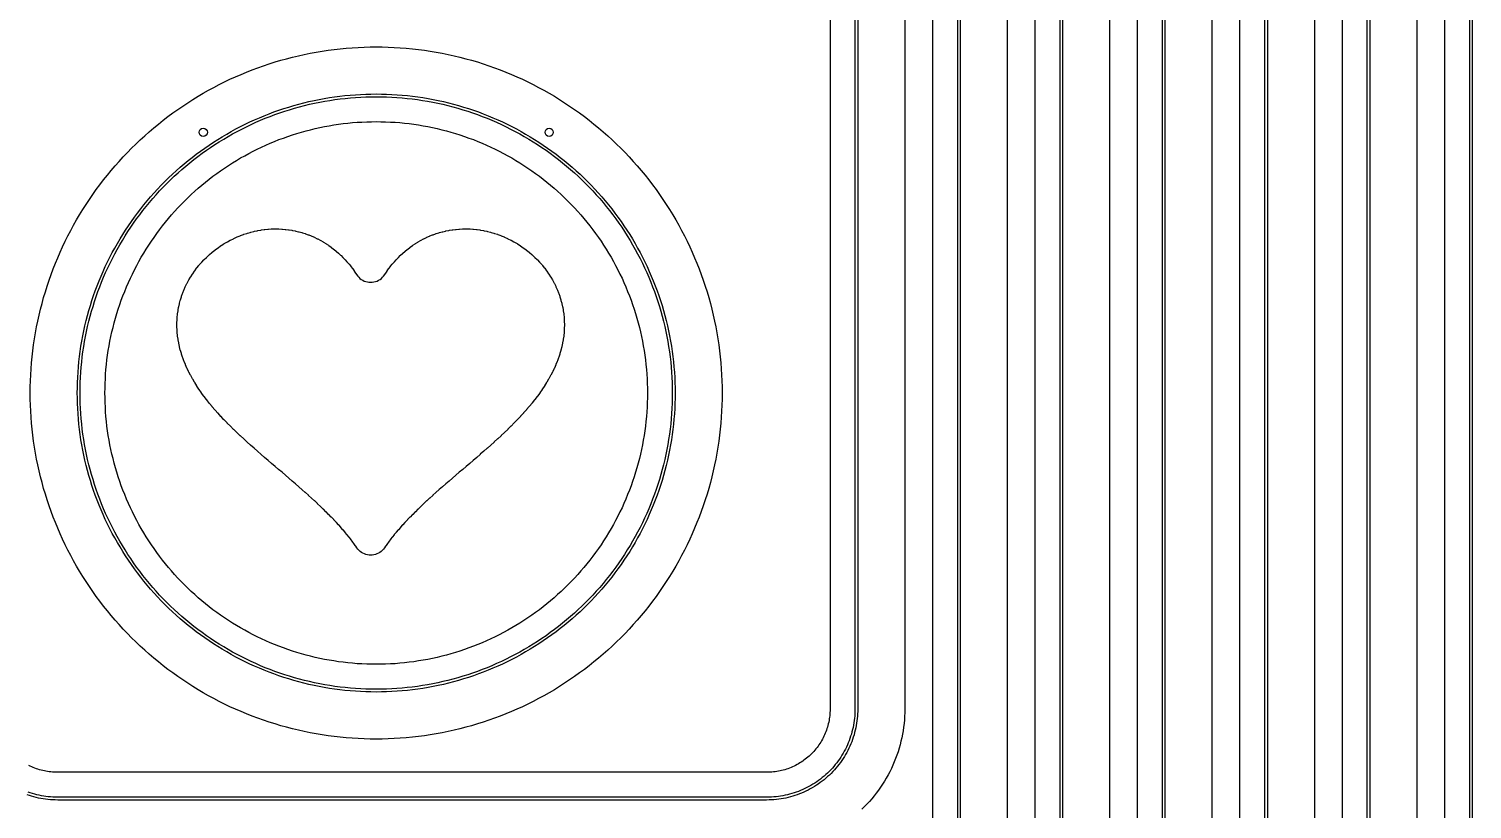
# Model space of a CAD drawing. Header units: metres. Extents: x 10 to 1210, y 10 to 2755.
# Drawn here: x 272 to 793, y 1569 to 1851 of the extents above; entities that cross this region are included whole.
import ezdxf

# ---------------------------------------------------------------- set-up
doc = ezdxf.new("R2010")
doc.units = ezdxf.units.M
for name, color, linetype in [('ACIKLIK', 5, 'Continuous'), ('ASKI_DELIK', 6, 'Continuous'), ('CAM_SABLON', 4, 'Continuous'), ('DIS_KENAR_V91_Z3', 1, 'Continuous'), ('LAMBA_T4_Z4', 3, 'Continuous')]:
    doc.layers.add(name, color=color, linetype=linetype)

msp = doc.modelspace()

# ---------------------------------------------------------------- linework, layer by layer
at = {"layer": 'ACIKLIK'}
for points in [[(783, 2309.82), (783, 1334.18)], [(746, 2264.68), (746, 1379.32)], [(705.31, 2241.18), (705.85, 2239.58), (706.35, 2237.98), (706.81, 2236.36), (707.22, 2234.73), (707.59, 2233.08), (707.92, 2231.43), (708.21, 2229.78), (708.45, 2228.11), (708.65, 2226.44), (708.8, 2224.76), (708.91, 2223.08), (708.98, 2221.4), (709, 2219.54), (709, 1424.46)], [(672, 2174.4), (672, 1469.6)], [(635, 2129.26), (635, 1514.74)], [(598, 2084.12), (598, 1559.88)], [(561, 2038.98), (561, 1605.02), (560.99, 1604.24), (560.97, 1603.65), (560.93, 1603.05), (560.87, 1602.45), (560.8, 1601.86), (560.72, 1601.27), (560.62, 1600.68), (560.5, 1600.09), (560.37, 1599.51), (560.22, 1598.93), (560.06, 1598.35), (559.88, 1597.78), (559.69, 1597.22), (559.48, 1596.66), (559.26, 1596.1), (559.02, 1595.55), (558.77, 1595.01), (558.51, 1594.47), (558.23, 1593.94), (557.94, 1593.42), (557.63, 1592.91), (557.31, 1592.4), (556.98, 1591.9), (556.64, 1591.42), (556.28, 1590.94), (555.91, 1590.47), (555.53, 1590.01), (555.13, 1589.56), (554.73, 1589.12), (554.31, 1588.69), (553.88, 1588.27), (553.44, 1587.87), (552.99, 1587.47), (552.53, 1587.09), (552.06, 1586.72), (551.58, 1586.36), (551.1, 1586.02), (550.6, 1585.69), (550.09, 1585.37), (549.58, 1585.06), (549.06, 1584.77), (548.53, 1584.49), (547.99, 1584.23), (547.45, 1583.98), (546.9, 1583.74), (546.34, 1583.52), (545.78, 1583.31), (545.22, 1583.12), (544.65, 1582.94), (544.07, 1582.78), (543.49, 1582.63), (542.91, 1582.5), (542.32, 1582.39), (541.73, 1582.28), (541.14, 1582.2), (540.55, 1582.13), (539.95, 1582.07), (539.36, 1582.03), (538.76, 1582.01), (537.98, 1582), (537.98, 1582), (282.02, 1582), (281.24, 1582.01), (280.64, 1582.03), (280.05, 1582.07), (279.45, 1582.13), (278.86, 1582.2), (278.27, 1582.28), (277.68, 1582.39), (277.09, 1582.5), (276.51, 1582.63), (275.93, 1582.78), (275.35, 1582.94), (274.78, 1583.12), (274.22, 1583.31), (273.66, 1583.52), (273.1, 1583.74), (272.55, 1583.98), (272.01, 1584.23), (271.47, 1584.49)]]:
    msp.add_lwpolyline(points, dxfattribs=at)
msp.add_lwpolyline([(495, 1719), (494.98, 1717.29), (494.94, 1715.58), (494.86, 1713.87), (494.76, 1712.16), (494.63, 1710.46), (494.46, 1708.76), (494.27, 1707.06), (494.05, 1705.36), (493.79, 1703.67), (493.51, 1701.98), (493.2, 1700.3), (492.86, 1698.62), (492.49, 1696.96), (492.09, 1695.29), (491.66, 1693.64), (491.2, 1691.99), (490.72, 1690.35), (490.2, 1688.72), (489.66, 1687.09), (489.09, 1685.48), (488.49, 1683.88), (487.86, 1682.29), (487.21, 1680.71), (486.53, 1679.14), (485.82, 1677.58), (485.08, 1676.04), (484.32, 1674.51), (483.53, 1672.99), (482.71, 1671.49), (481.87, 1670), (481, 1668.53), (480.11, 1667.07), (479.19, 1665.63), (478.24, 1664.2), (477.28, 1662.79), (476.28, 1661.4), (475.27, 1660.02), (474.22, 1658.67), (473.16, 1657.33), (472.07, 1656.01), (470.96, 1654.71), (469.83, 1653.43), (468.67, 1652.16), (467.49, 1650.92), (466.3, 1649.7), (465.08, 1648.51), (463.84, 1647.33), (462.57, 1646.17), (461.29, 1645.04), (459.99, 1643.93), (458.67, 1642.84), (457.33, 1641.78), (455.98, 1640.73), (454.6, 1639.72), (453.21, 1638.72), (451.8, 1637.76), (450.37, 1636.81), (448.93, 1635.89), (447.47, 1635), (446, 1634.13), (444.51, 1633.29), (443.01, 1632.47), (441.49, 1631.68), (439.96, 1630.92), (438.42, 1630.18), (436.86, 1629.47), (435.29, 1628.79), (433.71, 1628.14), (432.12, 1627.51), (430.52, 1626.91), (428.91, 1626.34), (427.28, 1625.8), (425.65, 1625.28), (424.01, 1624.8), (422.36, 1624.34), (420.71, 1623.91), (419.04, 1623.51), (417.38, 1623.14), (415.7, 1622.8), (414.02, 1622.49), (412.33, 1622.21), (410.64, 1621.95), (408.94, 1621.73), (407.24, 1621.54), (405.54, 1621.37), (403.84, 1621.24), (402.13, 1621.14), (400.42, 1621.06), (398.71, 1621.02), (397, 1621), (395.29, 1621.02), (393.58, 1621.06), (391.87, 1621.14), (390.16, 1621.24), (388.46, 1621.37), (386.76, 1621.54), (385.06, 1621.73), (383.36, 1621.95), (381.67, 1622.21), (379.98, 1622.49), (378.3, 1622.8), (376.62, 1623.14), (374.96, 1623.51), (373.29, 1623.91), (371.64, 1624.34), (369.99, 1624.8), (368.35, 1625.28), (366.72, 1625.8), (365.09, 1626.34), (363.48, 1626.91), (361.88, 1627.51), (360.29, 1628.14), (358.71, 1628.79), (357.14, 1629.47), (355.58, 1630.18), (354.04, 1630.92), (352.51, 1631.68), (350.99, 1632.47), (349.49, 1633.29), (348, 1634.13), (346.53, 1635), (345.07, 1635.89), (343.63, 1636.81), (342.2, 1637.76), (340.79, 1638.72), (339.4, 1639.72), (338.02, 1640.73), (336.67, 1641.78), (335.33, 1642.84), (334.01, 1643.93), (332.71, 1645.04), (331.43, 1646.17), (330.16, 1647.33), (328.92, 1648.51), (327.7, 1649.7), (326.51, 1650.92), (325.33, 1652.16), (324.17, 1653.43), (323.04, 1654.71), (321.93, 1656.01), (320.84, 1657.33), (319.78, 1658.67), (318.73, 1660.02), (317.72, 1661.4), (316.72, 1662.79), (315.76, 1664.2), (314.81, 1665.63), (313.89, 1667.07), (313, 1668.53), (312.13, 1670), (311.29, 1671.49), (310.47, 1672.99), (309.68, 1674.51), (308.92, 1676.04), (308.18, 1677.58), (307.47, 1679.14), (306.79, 1680.71), (306.14, 1682.29), (305.51, 1683.88), (304.91, 1685.48), (304.34, 1687.09), (303.8, 1688.72), (303.28, 1690.35), (302.8, 1691.99), (302.34, 1693.64), (301.91, 1695.29), (301.51, 1696.96), (301.14, 1698.62), (300.8, 1700.3), (300.49, 1701.98), (300.21, 1703.67), (299.95, 1705.36), (299.73, 1707.06), (299.54, 1708.76), (299.37, 1710.46), (299.24, 1712.16), (299.14, 1713.87), (299.06, 1715.58), (299.02, 1717.29), (299, 1719), (299.02, 1720.71), (299.06, 1722.42), (299.14, 1724.13), (299.24, 1725.84), (299.37, 1727.54), (299.54, 1729.24), (299.73, 1730.94), (299.95, 1732.64), (300.21, 1734.33), (300.49, 1736.02), (300.8, 1737.7), (301.14, 1739.38), (301.51, 1741.04), (301.91, 1742.71), (302.34, 1744.36), (302.8, 1746.01), (303.28, 1747.65), (303.8, 1749.28), (304.34, 1750.91), (304.91, 1752.52), (305.51, 1754.12), (306.14, 1755.71), (306.79, 1757.29), (307.47, 1758.86), (308.18, 1760.42), (308.92, 1761.96), (309.68, 1763.49), (310.47, 1765.01), (311.29, 1766.51), (312.13, 1768), (313, 1769.47), (313.89, 1770.93), (314.81, 1772.37), (315.76, 1773.8), (316.72, 1775.21), (317.72, 1776.6), (318.73, 1777.98), (319.78, 1779.33), (320.84, 1780.67), (321.93, 1781.99), (323.04, 1783.29), (324.17, 1784.57), (325.33, 1785.84), (326.51, 1787.08), (327.7, 1788.3), (328.92, 1789.49), (330.16, 1790.67), (331.43, 1791.83), (332.71, 1792.96), (334.01, 1794.07), (335.33, 1795.16), (336.67, 1796.22), (338.02, 1797.27), (339.4, 1798.28), (340.79, 1799.28), (342.2, 1800.24), (343.63, 1801.19), (345.07, 1802.11), (346.53, 1803), (348, 1803.87), (349.49, 1804.71), (350.99, 1805.53), (352.51, 1806.32), (354.04, 1807.08), (355.58, 1807.82), (357.14, 1808.53), (358.71, 1809.21), (360.29, 1809.86), (361.88, 1810.49), (363.48, 1811.09), (365.09, 1811.66), (366.72, 1812.2), (368.35, 1812.72), (369.99, 1813.2), (371.64, 1813.66), (373.29, 1814.09), (374.96, 1814.49), (376.62, 1814.86), (378.3, 1815.2), (379.98, 1815.51), (381.67, 1815.79), (383.36, 1816.05), (385.06, 1816.27), (386.76, 1816.46), (388.46, 1816.63), (390.16, 1816.76), (391.87, 1816.86), (393.58, 1816.94), (395.29, 1816.98), (397, 1817), (398.71, 1816.98), (400.42, 1816.94), (402.13, 1816.86), (403.84, 1816.76), (405.54, 1816.63), (407.24, 1816.46), (408.94, 1816.27), (410.64, 1816.05), (412.33, 1815.79), (414.02, 1815.51), (415.7, 1815.2), (417.38, 1814.86), (419.04, 1814.49), (420.71, 1814.09), (422.36, 1813.66), (424.01, 1813.2), (425.65, 1812.72), (427.28, 1812.2), (428.91, 1811.66), (430.52, 1811.09), (432.12, 1810.49), (433.71, 1809.86), (435.29, 1809.21), (436.86, 1808.53), (438.42, 1807.82), (439.96, 1807.08), (441.49, 1806.32), (443.01, 1805.53), (444.51, 1804.71), (446, 1803.87), (447.47, 1803), (448.93, 1802.11), (450.37, 1801.19), (451.8, 1800.24), (453.21, 1799.28), (454.6, 1798.28), (455.98, 1797.27), (457.33, 1796.22), (458.67, 1795.16), (459.99, 1794.07), (461.29, 1792.96), (462.57, 1791.83), (463.84, 1790.67), (465.08, 1789.49), (466.3, 1788.3), (467.49, 1787.08), (468.67, 1785.84), (469.83, 1784.57), (470.96, 1783.29), (472.07, 1781.99), (473.16, 1780.67), (474.22, 1779.33), (475.27, 1777.98), (476.28, 1776.6), (477.28, 1775.21), (478.24, 1773.8), (479.19, 1772.37), (480.11, 1770.93), (481, 1769.47), (481.87, 1768), (482.71, 1766.51), (483.53, 1765.01), (484.32, 1763.49), (485.08, 1761.96), (485.82, 1760.42), (486.53, 1758.86), (487.21, 1757.29), (487.86, 1755.71), (488.49, 1754.12), (489.09, 1752.52), (489.66, 1750.91), (490.2, 1749.28), (490.72, 1747.65), (491.2, 1746.01), (491.66, 1744.36), (492.09, 1742.71), (492.49, 1741.04), (492.86, 1739.38), (493.2, 1737.7), (493.51, 1736.02), (493.79, 1734.33), (494.05, 1732.64), (494.27, 1730.94), (494.46, 1729.24), (494.63, 1727.54), (494.76, 1725.84), (494.86, 1724.13), (494.94, 1722.42), (494.98, 1720.71), (495, 1719)], close=True, dxfattribs=at)
at = {"layer": 'ASKI_DELIK'}
for centre in [(334.5, 1813.14), (459.5, 1813.14)]:
    msp.add_circle(centre, 1.5, dxfattribs=at)
at = {"layer": 'CAM_SABLON'}
for points in [[(792, 2309.88), (792, 1334.12)], [(755, 2264.74), (755, 1379.26)], [(714.98, 2240.53), (715.5, 2238.69), (715.97, 2236.83), (716.4, 2234.96), (716.77, 2233.07), (717.1, 2231.18), (717.37, 2229.28), (717.6, 2227.38), (717.77, 2225.47), (717.9, 2223.56), (717.97, 2221.64), (718, 2219.6), (718, 1424.4)], [(681, 2174.46), (681, 1469.54)], [(644, 2129.32), (644, 1514.68)], [(607, 2084.18), (607, 1559.82)], [(570, 2039.04), (570, 1604.96), (569.99, 1604.01), (569.95, 1603.17), (569.9, 1602.34), (569.82, 1601.51), (569.73, 1600.68), (569.61, 1599.86), (569.47, 1599.04), (569.3, 1598.22), (569.12, 1597.41), (568.91, 1596.6), (568.69, 1595.8), (568.44, 1595), (568.17, 1594.21), (567.88, 1593.43), (567.57, 1592.66), (567.25, 1591.89), (566.9, 1591.13), (566.53, 1590.39), (566.14, 1589.65), (565.73, 1588.92), (565.31, 1588.2), (564.86, 1587.5), (564.4, 1586.81), (563.92, 1586.13), (563.42, 1585.46), (562.9, 1584.8), (562.37, 1584.16), (561.82, 1583.54), (561.25, 1582.92), (560.67, 1582.33), (560.08, 1581.75), (559.46, 1581.18), (558.84, 1580.63), (558.2, 1580.1), (557.54, 1579.58), (556.87, 1579.08), (556.19, 1578.6), (555.5, 1578.14), (554.8, 1577.69), (554.08, 1577.27), (553.35, 1576.86), (552.61, 1576.47), (551.87, 1576.1), (551.11, 1575.75), (550.34, 1575.43), (549.57, 1575.12), (548.79, 1574.83), (548, 1574.56), (547.2, 1574.31), (546.4, 1574.09), (545.59, 1573.88), (544.78, 1573.7), (543.96, 1573.53), (543.14, 1573.39), (542.32, 1573.27), (541.49, 1573.18), (540.66, 1573.1), (539.83, 1573.05), (538.99, 1573.01), (538.04, 1573), (538.04, 1573), (281.96, 1573), (281.01, 1573.01), (280.17, 1573.05), (279.34, 1573.1), (278.51, 1573.18), (277.68, 1573.27), (276.86, 1573.39), (276.04, 1573.53), (275.22, 1573.7), (274.41, 1573.88), (273.6, 1574.09), (272.8, 1574.31), (272, 1574.56), (271.21, 1574.83)]]:
    msp.add_lwpolyline(points, dxfattribs=at)
msp.add_lwpolyline([(504, 1719), (503.98, 1717.13), (503.93, 1715.27), (503.85, 1713.4), (503.74, 1711.54), (503.59, 1709.67), (503.41, 1707.82), (503.2, 1705.96), (502.96, 1704.11), (502.68, 1702.26), (502.37, 1700.42), (502.03, 1698.58), (501.66, 1696.75), (501.26, 1694.93), (500.82, 1693.11), (500.35, 1691.31), (499.85, 1689.51), (499.32, 1687.72), (498.76, 1685.94), (498.17, 1684.16), (497.55, 1682.4), (496.89, 1680.65), (496.21, 1678.92), (495.49, 1677.19), (494.75, 1675.48), (493.97, 1673.78), (493.17, 1672.09), (492.34, 1670.42), (491.47, 1668.77), (490.58, 1667.13), (489.66, 1665.5), (488.72, 1663.89), (487.74, 1662.3), (486.74, 1660.72), (485.71, 1659.17), (484.65, 1657.63), (483.56, 1656.11), (482.45, 1654.61), (481.32, 1653.12), (480.15, 1651.66), (478.97, 1650.22), (477.75, 1648.8), (476.52, 1647.4), (475.25, 1646.03), (473.97, 1644.67), (472.66, 1643.34), (471.33, 1642.03), (469.97, 1640.75), (468.6, 1639.48), (467.2, 1638.25), (465.78, 1637.03), (464.34, 1635.85), (462.88, 1634.68), (461.39, 1633.55), (459.89, 1632.44), (458.37, 1631.35), (456.83, 1630.29), (455.28, 1629.26), (453.7, 1628.26), (452.11, 1627.28), (450.5, 1626.34), (448.87, 1625.42), (447.23, 1624.53), (445.58, 1623.66), (443.91, 1622.83), (442.22, 1622.03), (440.52, 1621.25), (438.81, 1620.51), (437.08, 1619.79), (435.35, 1619.11), (433.6, 1618.45), (431.84, 1617.83), (430.06, 1617.24), (428.28, 1616.68), (426.49, 1616.15), (424.69, 1615.65), (422.89, 1615.18), (421.07, 1614.74), (419.25, 1614.34), (417.42, 1613.97), (415.58, 1613.63), (413.74, 1613.32), (411.89, 1613.04), (410.04, 1612.8), (408.18, 1612.59), (406.33, 1612.41), (404.46, 1612.26), (402.6, 1612.15), (400.73, 1612.07), (398.87, 1612.02), (397, 1612), (395.13, 1612.02), (393.27, 1612.07), (391.4, 1612.15), (389.54, 1612.26), (387.67, 1612.41), (385.82, 1612.59), (383.96, 1612.8), (382.11, 1613.04), (380.26, 1613.32), (378.42, 1613.63), (376.58, 1613.97), (374.75, 1614.34), (372.93, 1614.74), (371.11, 1615.18), (369.31, 1615.65), (367.51, 1616.15), (365.72, 1616.68), (363.94, 1617.24), (362.16, 1617.83), (360.4, 1618.45), (358.65, 1619.11), (356.92, 1619.79), (355.19, 1620.51), (353.48, 1621.25), (351.78, 1622.03), (350.09, 1622.83), (348.42, 1623.66), (346.77, 1624.53), (345.13, 1625.42), (343.5, 1626.34), (341.89, 1627.28), (340.3, 1628.26), (338.72, 1629.26), (337.17, 1630.29), (335.63, 1631.35), (334.11, 1632.44), (332.61, 1633.55), (331.12, 1634.68), (329.66, 1635.85), (328.22, 1637.03), (326.8, 1638.25), (325.4, 1639.48), (324.03, 1640.75), (322.67, 1642.03), (321.34, 1643.34), (320.03, 1644.67), (318.75, 1646.03), (317.48, 1647.4), (316.25, 1648.8), (315.03, 1650.22), (313.85, 1651.66), (312.68, 1653.12), (311.55, 1654.61), (310.44, 1656.11), (309.35, 1657.63), (308.29, 1659.17), (307.26, 1660.72), (306.26, 1662.3), (305.28, 1663.89), (304.34, 1665.5), (303.42, 1667.13), (302.53, 1668.77), (301.66, 1670.42), (300.83, 1672.09), (300.03, 1673.78), (299.25, 1675.48), (298.51, 1677.19), (297.79, 1678.92), (297.11, 1680.65), (296.45, 1682.4), (295.83, 1684.16), (295.24, 1685.94), (294.68, 1687.72), (294.15, 1689.51), (293.65, 1691.31), (293.18, 1693.11), (292.74, 1694.93), (292.34, 1696.75), (291.97, 1698.58), (291.63, 1700.42), (291.32, 1702.26), (291.04, 1704.11), (290.8, 1705.96), (290.59, 1707.82), (290.41, 1709.67), (290.26, 1711.54), (290.15, 1713.4), (290.07, 1715.27), (290.02, 1717.13), (290, 1719), (290.02, 1720.87), (290.07, 1722.73), (290.15, 1724.6), (290.26, 1726.46), (290.41, 1728.33), (290.59, 1730.18), (290.8, 1732.04), (291.04, 1733.89), (291.32, 1735.74), (291.63, 1737.58), (291.97, 1739.42), (292.34, 1741.25), (292.74, 1743.07), (293.18, 1744.89), (293.65, 1746.69), (294.15, 1748.49), (294.68, 1750.28), (295.24, 1752.06), (295.83, 1753.84), (296.45, 1755.6), (297.11, 1757.35), (297.79, 1759.08), (298.51, 1760.81), (299.25, 1762.52), (300.03, 1764.22), (300.83, 1765.91), (301.66, 1767.58), (302.53, 1769.23), (303.42, 1770.87), (304.34, 1772.5), (305.28, 1774.11), (306.26, 1775.7), (307.26, 1777.28), (308.29, 1778.83), (309.35, 1780.37), (310.44, 1781.89), (311.55, 1783.39), (312.68, 1784.88), (313.85, 1786.34), (315.03, 1787.78), (316.25, 1789.2), (317.48, 1790.6), (318.75, 1791.97), (320.03, 1793.33), (321.34, 1794.66), (322.67, 1795.97), (324.03, 1797.25), (325.4, 1798.52), (326.8, 1799.75), (328.22, 1800.97), (329.66, 1802.15), (331.12, 1803.32), (332.61, 1804.45), (334.11, 1805.56), (335.63, 1806.65), (337.17, 1807.71), (338.72, 1808.74), (340.3, 1809.74), (341.89, 1810.72), (343.5, 1811.66), (345.13, 1812.58), (346.77, 1813.47), (348.42, 1814.34), (350.09, 1815.17), (351.78, 1815.97), (353.48, 1816.75), (355.19, 1817.49), (356.92, 1818.21), (358.65, 1818.89), (360.4, 1819.55), (362.16, 1820.17), (363.94, 1820.76), (365.72, 1821.32), (367.51, 1821.85), (369.31, 1822.35), (371.11, 1822.82), (372.93, 1823.26), (374.75, 1823.66), (376.58, 1824.03), (378.42, 1824.37), (380.26, 1824.68), (382.11, 1824.96), (383.96, 1825.2), (385.82, 1825.41), (387.67, 1825.59), (389.54, 1825.74), (391.4, 1825.85), (393.27, 1825.93), (395.13, 1825.98), (397, 1826), (398.87, 1825.98), (400.73, 1825.93), (402.6, 1825.85), (404.46, 1825.74), (406.33, 1825.59), (408.18, 1825.41), (410.04, 1825.2), (411.89, 1824.96), (413.74, 1824.68), (415.58, 1824.37), (417.42, 1824.03), (419.25, 1823.66), (421.07, 1823.26), (422.89, 1822.82), (424.69, 1822.35), (426.49, 1821.85), (428.28, 1821.32), (430.06, 1820.76), (431.84, 1820.17), (433.6, 1819.55), (435.35, 1818.89), (437.08, 1818.21), (438.81, 1817.49), (440.52, 1816.75), (442.22, 1815.97), (443.91, 1815.17), (445.58, 1814.34), (447.23, 1813.47), (448.87, 1812.58), (450.5, 1811.66), (452.11, 1810.72), (453.7, 1809.74), (455.28, 1808.74), (456.83, 1807.71), (458.37, 1806.65), (459.89, 1805.56), (461.39, 1804.45), (462.88, 1803.32), (464.34, 1802.15), (465.78, 1800.97), (467.2, 1799.75), (468.6, 1798.52), (469.97, 1797.25), (471.33, 1795.97), (472.66, 1794.66), (473.97, 1793.33), (475.25, 1791.97), (476.52, 1790.6), (477.75, 1789.2), (478.97, 1787.78), (480.15, 1786.34), (481.32, 1784.88), (482.45, 1783.39), (483.56, 1781.89), (484.65, 1780.37), (485.71, 1778.83), (486.74, 1777.28), (487.74, 1775.7), (488.72, 1774.11), (489.66, 1772.5), (490.58, 1770.87), (491.47, 1769.23), (492.34, 1767.58), (493.17, 1765.91), (493.97, 1764.22), (494.75, 1762.52), (495.49, 1760.81), (496.21, 1759.08), (496.89, 1757.35), (497.55, 1755.6), (498.17, 1753.84), (498.76, 1752.06), (499.32, 1750.28), (499.85, 1748.49), (500.35, 1746.69), (500.82, 1744.89), (501.26, 1743.07), (501.66, 1741.25), (502.03, 1739.42), (502.37, 1737.58), (502.68, 1735.74), (502.96, 1733.89), (503.2, 1732.04), (503.41, 1730.18), (503.59, 1728.33), (503.74, 1726.46), (503.85, 1724.6), (503.93, 1722.73), (503.98, 1720.87), (504, 1719)], close=True, dxfattribs=at)
at = {"layer": 'DIS_KENAR_V91_Z3'}
for points in [[(773, 2264.86), (773, 1379.14)], [(733.48, 2241.03), (734.01, 2238.7), (734.47, 2236.35), (734.88, 2234), (735.22, 2231.63), (735.5, 2229.26), (735.72, 2226.88), (735.87, 2224.5), (735.97, 2222.11), (736, 2219.72), (736, 1424.28)], [(699, 2174.58), (699, 1469.42)], [(662, 2129.44), (662, 1514.56)], [(625, 2084.3), (625, 1559.7)], [(588, 2039.16), (588, 1604.84), (587.98, 1603.54), (587.93, 1602.23), (587.85, 1600.93), (587.73, 1599.63), (587.57, 1598.33), (587.39, 1597.04), (587.17, 1595.76), (586.91, 1594.48), (586.62, 1593.21), (586.3, 1591.94), (585.95, 1590.68), (585.56, 1589.44), (585.14, 1588.2), (584.69, 1586.98), (584.21, 1585.77), (583.69, 1584.57), (583.14, 1583.38), (582.57, 1582.21), (581.96, 1581.06), (581.32, 1579.92), (580.66, 1578.8), (579.96, 1577.7), (579.23, 1576.61), (578.48, 1575.55), (577.7, 1574.5), (576.89, 1573.47), (576.06, 1572.47), (575.2, 1571.49), (574.31, 1570.53), (573.4, 1569.6), (572.47, 1568.69)]]:
    msp.add_lwpolyline(points, dxfattribs=at)
for points in [[(522, 1719), (521.98, 1716.82), (521.92, 1714.64), (521.83, 1712.46), (521.7, 1710.28), (521.52, 1708.11), (521.32, 1705.93), (521.07, 1703.77), (520.78, 1701.6), (520.46, 1699.45), (520.1, 1697.29), (519.7, 1695.15), (519.27, 1693.01), (518.8, 1690.88), (518.29, 1688.76), (517.74, 1686.65), (517.16, 1684.55), (516.54, 1682.45), (515.88, 1680.37), (515.19, 1678.3), (514.46, 1676.25), (513.7, 1674.2), (512.9, 1672.17), (512.06, 1670.16), (511.19, 1668.16), (510.29, 1666.17), (509.35, 1664.2), (508.38, 1662.25), (507.37, 1660.32), (506.33, 1658.4), (505.25, 1656.5), (504.15, 1654.62), (503.01, 1652.76), (501.83, 1650.92), (500.63, 1649.1), (499.39, 1647.3), (498.13, 1645.53), (496.83, 1643.77), (495.5, 1642.04), (494.14, 1640.33), (492.76, 1638.65), (491.34, 1636.99), (489.89, 1635.36), (488.42, 1633.75), (486.92, 1632.17), (485.39, 1630.61), (483.83, 1629.08), (482.25, 1627.58), (480.64, 1626.11), (479.01, 1624.66), (477.35, 1623.24), (475.67, 1621.86), (473.96, 1620.5), (472.23, 1619.17), (470.47, 1617.87), (468.7, 1616.61), (466.9, 1615.37), (465.08, 1614.17), (463.24, 1612.99), (461.38, 1611.85), (459.5, 1610.75), (457.6, 1609.67), (455.68, 1608.63), (453.75, 1607.62), (451.8, 1606.65), (449.83, 1605.71), (447.84, 1604.81), (445.84, 1603.94), (443.83, 1603.1), (441.8, 1602.3), (439.75, 1601.54), (437.7, 1600.81), (435.63, 1600.12), (433.55, 1599.46), (431.45, 1598.84), (429.35, 1598.26), (427.24, 1597.71), (425.12, 1597.2), (422.99, 1596.73), (420.85, 1596.3), (418.71, 1595.9), (416.55, 1595.54), (414.4, 1595.22), (412.23, 1594.93), (410.07, 1594.68), (407.89, 1594.48), (405.72, 1594.3), (403.54, 1594.17), (401.36, 1594.08), (399.18, 1594.02), (397, 1594), (394.82, 1594.02), (392.64, 1594.08), (390.46, 1594.17), (388.28, 1594.3), (386.11, 1594.48), (383.93, 1594.68), (381.77, 1594.93), (379.6, 1595.22), (377.45, 1595.54), (375.29, 1595.9), (373.15, 1596.3), (371.01, 1596.73), (368.88, 1597.2), (366.76, 1597.71), (364.65, 1598.26), (362.55, 1598.84), (360.45, 1599.46), (358.37, 1600.12), (356.3, 1600.81), (354.25, 1601.54), (352.2, 1602.3), (350.17, 1603.1), (348.16, 1603.94), (346.16, 1604.81), (344.17, 1605.71), (342.2, 1606.65), (340.25, 1607.62), (338.32, 1608.63), (336.4, 1609.67), (334.5, 1610.75), (332.62, 1611.85), (330.76, 1612.99), (328.92, 1614.17), (327.1, 1615.37), (325.3, 1616.61), (323.53, 1617.87), (321.77, 1619.17), (320.04, 1620.5), (318.33, 1621.86), (316.65, 1623.24), (314.99, 1624.66), (313.36, 1626.11), (311.75, 1627.58), (310.17, 1629.08), (308.61, 1630.61), (307.08, 1632.17), (305.58, 1633.75), (304.11, 1635.36), (302.66, 1636.99), (301.24, 1638.65), (299.86, 1640.33), (298.5, 1642.04), (297.17, 1643.77), (295.87, 1645.53), (294.61, 1647.3), (293.37, 1649.1), (292.17, 1650.92), (290.99, 1652.76), (289.85, 1654.62), (288.75, 1656.5), (287.67, 1658.4), (286.63, 1660.32), (285.62, 1662.25), (284.65, 1664.2), (283.71, 1666.17), (282.81, 1668.16), (281.94, 1670.16), (281.1, 1672.17), (280.3, 1674.2), (279.54, 1676.25), (278.81, 1678.3), (278.12, 1680.37), (277.46, 1682.45), (276.84, 1684.55), (276.26, 1686.65), (275.71, 1688.76), (275.2, 1690.88), (274.73, 1693.01), (274.3, 1695.15), (273.9, 1697.29), (273.54, 1699.45), (273.22, 1701.6), (272.93, 1703.77), (272.68, 1705.93), (272.48, 1708.11), (272.3, 1710.28), (272.17, 1712.46), (272.08, 1714.64), (272.02, 1716.82), (272, 1719), (272.02, 1721.18), (272.08, 1723.36), (272.17, 1725.54), (272.3, 1727.72), (272.48, 1729.89), (272.68, 1732.07), (272.93, 1734.23), (273.22, 1736.4), (273.54, 1738.55), (273.9, 1740.71), (274.3, 1742.85), (274.73, 1744.99), (275.2, 1747.12), (275.71, 1749.24), (276.26, 1751.35), (276.84, 1753.45), (277.46, 1755.55), (278.12, 1757.63), (278.81, 1759.7), (279.54, 1761.75), (280.3, 1763.8), (281.1, 1765.83), (281.94, 1767.84), (282.81, 1769.84), (283.71, 1771.83), (284.65, 1773.8), (285.62, 1775.75), (286.63, 1777.68), (287.67, 1779.6), (288.75, 1781.5), (289.85, 1783.38), (290.99, 1785.24), (292.17, 1787.08), (293.37, 1788.9), (294.61, 1790.7), (295.87, 1792.47), (297.17, 1794.23), (298.5, 1795.96), (299.86, 1797.67), (301.24, 1799.35), (302.66, 1801.01), (304.11, 1802.64), (305.58, 1804.25), (307.08, 1805.83), (308.61, 1807.39), (310.17, 1808.92), (311.75, 1810.42), (313.36, 1811.89), (314.99, 1813.34), (316.65, 1814.76), (318.33, 1816.14), (320.04, 1817.5), (321.77, 1818.83), (323.53, 1820.13), (325.3, 1821.39), (327.1, 1822.63), (328.92, 1823.83), (330.76, 1825.01), (332.62, 1826.15), (334.5, 1827.25), (336.4, 1828.33), (338.32, 1829.37), (340.25, 1830.38), (342.2, 1831.35), (344.17, 1832.29), (346.16, 1833.19), (348.16, 1834.06), (350.17, 1834.9), (352.2, 1835.7), (354.25, 1836.46), (356.3, 1837.19), (358.37, 1837.88), (360.45, 1838.54), (362.55, 1839.16), (364.65, 1839.74), (366.76, 1840.29), (368.88, 1840.8), (371.01, 1841.27), (373.15, 1841.7), (375.29, 1842.1), (377.45, 1842.46), (379.6, 1842.78), (381.77, 1843.07), (383.93, 1843.32), (386.11, 1843.52), (388.28, 1843.7), (390.46, 1843.83), (392.64, 1843.92), (394.82, 1843.98), (397, 1844), (399.18, 1843.98), (401.36, 1843.92), (403.54, 1843.83), (405.72, 1843.7), (407.89, 1843.52), (410.07, 1843.32), (412.23, 1843.07), (414.4, 1842.78), (416.55, 1842.46), (418.71, 1842.1), (420.85, 1841.7), (422.99, 1841.27), (425.12, 1840.8), (427.24, 1840.29), (429.35, 1839.74), (431.45, 1839.16), (433.55, 1838.54), (435.63, 1837.88), (437.7, 1837.19), (439.75, 1836.46), (441.8, 1835.7), (443.83, 1834.9), (445.84, 1834.06), (447.84, 1833.19), (449.83, 1832.29), (451.8, 1831.35), (453.75, 1830.38), (455.68, 1829.37), (457.6, 1828.33), (459.5, 1827.25), (461.38, 1826.15), (463.24, 1825.01), (465.08, 1823.83), (466.9, 1822.63), (468.7, 1821.39), (470.47, 1820.13), (472.23, 1818.83), (473.96, 1817.5), (475.67, 1816.14), (477.35, 1814.76), (479.01, 1813.34), (480.64, 1811.89), (482.25, 1810.42), (483.83, 1808.92), (485.39, 1807.39), (486.92, 1805.83), (488.42, 1804.25), (489.89, 1802.64), (491.34, 1801.01), (492.76, 1799.35), (494.14, 1797.67), (495.5, 1795.96), (496.83, 1794.23), (498.13, 1792.47), (499.39, 1790.7), (500.63, 1788.9), (501.83, 1787.08), (503.01, 1785.24), (504.15, 1783.38), (505.25, 1781.5), (506.33, 1779.6), (507.37, 1777.68), (508.38, 1775.75), (509.35, 1773.8), (510.29, 1771.83), (511.19, 1769.84), (512.06, 1767.84), (512.9, 1765.83), (513.7, 1763.8), (514.46, 1761.75), (515.19, 1759.7), (515.88, 1757.63), (516.54, 1755.55), (517.16, 1753.45), (517.74, 1751.35), (518.29, 1749.24), (518.8, 1747.12), (519.27, 1744.99), (519.7, 1742.85), (520.1, 1740.71), (520.46, 1738.55), (520.78, 1736.4), (521.07, 1734.23), (521.32, 1732.07), (521.52, 1729.89), (521.7, 1727.72), (521.83, 1725.54), (521.92, 1723.36), (521.98, 1721.18), (522, 1719)], [(335.76, 1716.52), (335.68, 1716.62), (334.82, 1717.75), (334.75, 1717.85), (333.92, 1718.98), (333.84, 1719.09), (333.05, 1720.22), (332.97, 1720.34), (332.22, 1721.47), (332.14, 1721.6), (331.43, 1722.73), (331.35, 1722.86), (330.69, 1723.99), (330.6, 1724.14), (329.98, 1725.27), (329.9, 1725.42), (329.31, 1726.54), (329.23, 1726.7), (328.69, 1727.83), (328.62, 1727.99), (328.12, 1729.12), (328.04, 1729.29), (327.59, 1730.41), (327.52, 1730.59), (327.11, 1731.71), (327.04, 1731.9), (326.68, 1733.01), (326.61, 1733.21), (326.29, 1734.32), (326.23, 1734.52), (325.95, 1735.63), (325.9, 1735.84), (325.67, 1736.94), (325.63, 1737.16), (325.43, 1738.25), (325.4, 1738.47), (325.25, 1739.56), (325.22, 1739.79), (325.12, 1740.87), (325.1, 1741.1), (325.03, 1742.18), (325.02, 1742.42), (325, 1743.49), (325, 1743.72), (325.02, 1744.79), (325.03, 1745.03), (325.1, 1746.09), (325.12, 1746.33), (325.22, 1747.38), (325.25, 1747.62), (325.4, 1748.66), (325.44, 1748.9), (325.62, 1749.94), (325.67, 1750.17), (325.9, 1751.2), (325.96, 1751.43), (326.23, 1752.46), (326.3, 1752.68), (326.61, 1753.7), (326.68, 1753.92), (327.04, 1754.92), (327.12, 1755.14), (327.51, 1756.13), (327.6, 1756.35), (328.03, 1757.32), (328.13, 1757.53), (328.6, 1758.5), (328.71, 1758.7), (329.22, 1759.65), (329.33, 1759.85), (329.88, 1760.78), (330, 1760.97), (330.58, 1761.89), (330.71, 1762.08), (331.33, 1762.97), (331.46, 1763.15), (332.12, 1764.03), (332.25, 1764.2), (332.94, 1765.06), (333.08, 1765.23), (333.81, 1766.06), (333.95, 1766.22), (334.71, 1767.03), (334.86, 1767.18), (335.65, 1767.96), (335.8, 1768.11), (336.62, 1768.87), (336.78, 1769.01), (337.62, 1769.73), (337.78, 1769.87), (338.65, 1770.57), (338.82, 1770.7), (339.71, 1771.36), (339.89, 1771.48), (340.8, 1772.12), (340.98, 1772.23), (341.92, 1772.83), (342.1, 1772.94), (343.05, 1773.51), (343.24, 1773.61), (344.21, 1774.14), (344.4, 1774.24), (345.39, 1774.73), (345.58, 1774.82), (346.58, 1775.28), (346.78, 1775.36), (347.8, 1775.78), (348, 1775.86), (349.02, 1776.24), (349.22, 1776.31), (350.26, 1776.65), (350.46, 1776.72), (351.5, 1777.02), (351.72, 1777.08), (352.76, 1777.34), (352.97, 1777.39), (354.02, 1777.61), (354.24, 1777.65), (355.29, 1777.84), (355.5, 1777.87), (356.56, 1778.01), (356.78, 1778.04), (357.82, 1778.15), (358.05, 1778.16), (359.09, 1778.23), (359.31, 1778.24), (360.36, 1778.27), (360.58, 1778.27), (361.61, 1778.26), (361.84, 1778.25), (362.87, 1778.2), (363.09, 1778.18), (364.11, 1778.1), (364.33, 1778.07), (365.35, 1777.95), (365.57, 1777.92), (366.57, 1777.75), (366.79, 1777.71), (367.78, 1777.52), (367.99, 1777.47), (368.97, 1777.24), (369.18, 1777.18), (370.15, 1776.91), (370.36, 1776.85), (371.3, 1776.55), (371.51, 1776.48), (372.44, 1776.15), (372.65, 1776.07), (373.56, 1775.7), (373.76, 1775.62), (374.66, 1775.23), (374.85, 1775.14), (375.73, 1774.71), (375.92, 1774.62), (376.78, 1774.16), (376.96, 1774.06), (377.8, 1773.58), (377.98, 1773.48), (378.8, 1772.97), (378.97, 1772.86), (379.77, 1772.33), (379.93, 1772.21), (380.71, 1771.66), (380.86, 1771.54), (381.62, 1770.97), (381.77, 1770.85), (382.5, 1770.25), (382.64, 1770.13), (383.35, 1769.51), (383.48, 1769.39), (384.16, 1768.76), (384.3, 1768.63), (384.95, 1767.99), (385.08, 1767.86), (385.71, 1767.2), (385.83, 1767.08), (386.43, 1766.41), (386.54, 1766.28), (387.12, 1765.6), (387.23, 1765.47), (387.78, 1764.79), (387.88, 1764.66), (388.4, 1763.97), (388.5, 1763.84), (388.99, 1763.15), (389.08, 1763.02), (389.55, 1762.33), (389.64, 1762.2), (389.87, 1761.84), (390.31, 1761.23), (390.7, 1760.78), (391.14, 1760.37), (391.62, 1760.01), (392.13, 1759.7), (392.67, 1759.44), (393.23, 1759.23), (393.81, 1759.09), (394.4, 1759), (395, 1758.97), (395.6, 1759), (396.19, 1759.09), (396.77, 1759.23), (397.33, 1759.44), (397.87, 1759.7), (398.38, 1760.01), (398.86, 1760.37), (399.3, 1760.78), (399.69, 1761.23), (400.13, 1761.84), (400.36, 1762.2), (400.45, 1762.33), (400.92, 1763.02), (401.01, 1763.15), (401.5, 1763.84), (401.6, 1763.97), (402.12, 1764.66), (402.22, 1764.79), (402.77, 1765.47), (402.88, 1765.6), (403.46, 1766.28), (403.57, 1766.41), (404.17, 1767.08), (404.29, 1767.2), (404.92, 1767.86), (405.05, 1767.99), (405.7, 1768.63), (405.84, 1768.76), (406.52, 1769.39), (406.65, 1769.51), (407.36, 1770.13), (407.5, 1770.25), (408.23, 1770.85), (408.38, 1770.97), (409.14, 1771.54), (409.29, 1771.66), (410.07, 1772.21), (410.23, 1772.33), (411.03, 1772.86), (411.2, 1772.97), (412.02, 1773.48), (412.2, 1773.58), (413.04, 1774.06), (413.22, 1774.16), (414.08, 1774.62), (414.27, 1774.71), (415.15, 1775.14), (415.34, 1775.23), (416.24, 1775.62), (416.44, 1775.7), (417.35, 1776.07), (417.56, 1776.15), (418.49, 1776.48), (418.7, 1776.55), (419.64, 1776.85), (419.85, 1776.91), (420.82, 1777.18), (421.03, 1777.24), (422.01, 1777.47), (422.22, 1777.52), (423.21, 1777.71), (423.43, 1777.75), (424.43, 1777.92), (424.65, 1777.95), (425.67, 1778.07), (425.89, 1778.1), (426.91, 1778.18), (427.13, 1778.2), (428.16, 1778.25), (428.39, 1778.26), (429.42, 1778.27), (429.64, 1778.27), (430.69, 1778.24), (430.91, 1778.23), (431.95, 1778.16), (432.18, 1778.15), (433.23, 1778.04), (433.44, 1778.01), (434.5, 1777.87), (434.71, 1777.84), (435.76, 1777.65), (435.98, 1777.61), (437.03, 1777.39), (437.24, 1777.34), (438.28, 1777.08), (438.5, 1777.02), (439.54, 1776.72), (439.74, 1776.65), (440.78, 1776.31), (440.98, 1776.24), (442, 1775.86), (442.2, 1775.78), (443.22, 1775.36), (443.42, 1775.28), (444.42, 1774.82), (444.61, 1774.73), (445.6, 1774.24), (445.79, 1774.14), (446.76, 1773.61), (446.95, 1773.51), (447.9, 1772.94), (448.08, 1772.83), (449.02, 1772.23), (449.2, 1772.12), (450.11, 1771.48), (450.29, 1771.36), (451.18, 1770.7), (451.35, 1770.57), (452.22, 1769.87), (452.38, 1769.73), (453.22, 1769.01), (453.38, 1768.87), (454.2, 1768.11), (454.35, 1767.96), (455.14, 1767.18), (455.29, 1767.03), (456.05, 1766.22), (456.19, 1766.06), (456.92, 1765.23), (457.06, 1765.06), (457.75, 1764.2), (457.88, 1764.03), (458.54, 1763.15), (458.67, 1762.97), (459.29, 1762.08), (459.42, 1761.89), (460, 1760.97), (460.12, 1760.78), (460.67, 1759.85), (460.78, 1759.65), (461.29, 1758.7), (461.4, 1758.5), (461.87, 1757.53), (461.97, 1757.32), (462.4, 1756.35), (462.49, 1756.13), (462.88, 1755.14), (462.96, 1754.92), (463.32, 1753.92), (463.39, 1753.7), (463.7, 1752.68), (463.77, 1752.46), (464.04, 1751.43), (464.1, 1751.2), (464.33, 1750.17), (464.38, 1749.94), (464.56, 1748.9), (464.6, 1748.66), (464.75, 1747.62), (464.78, 1747.38), (464.88, 1746.33), (464.9, 1746.09), (464.97, 1745.03), (464.98, 1744.79), (465, 1743.72), (465, 1743.49), (464.98, 1742.42), (464.97, 1742.18), (464.9, 1741.1), (464.88, 1740.87), (464.78, 1739.79), (464.75, 1739.56), (464.6, 1738.47), (464.57, 1738.25), (464.37, 1737.16), (464.33, 1736.94), (464.1, 1735.84), (464.05, 1735.63), (463.77, 1734.52), (463.71, 1734.32), (463.39, 1733.21), (463.32, 1733.01), (462.96, 1731.9), (462.89, 1731.71), (462.48, 1730.59), (462.41, 1730.41), (461.96, 1729.29), (461.88, 1729.12), (461.38, 1727.99), (461.31, 1727.83), (460.77, 1726.7), (460.69, 1726.54), (460.1, 1725.42), (460.02, 1725.27), (459.4, 1724.14), (459.31, 1723.99), (458.65, 1722.86), (458.57, 1722.73), (457.86, 1721.6), (457.78, 1721.47), (457.03, 1720.34), (456.95, 1720.22), (456.16, 1719.09), (456.08, 1718.98), (455.25, 1717.85), (455.18, 1717.75), (454.31, 1716.61), (454.24, 1716.52), (453.37, 1715.43), (453.3, 1715.34), (452.37, 1714.21), (452.3, 1714.13), (451.33, 1713), (451.26, 1712.92), (450.26, 1711.79), (450.2, 1711.72), (449.17, 1710.6), (449.11, 1710.53), (448.05, 1709.41), (447.99, 1709.35), (446.91, 1708.23), (446.85, 1708.18), (445.74, 1707.06), (445.69, 1707.01), (444.56, 1705.9), (444.51, 1705.85), (443.36, 1704.74), (443.32, 1704.7), (442.14, 1703.59), (442.1, 1703.56), (440.91, 1702.45), (440.88, 1702.42), (439.67, 1701.32), (439.64, 1701.29), (438.42, 1700.19), (438.39, 1700.17), (437.16, 1699.07), (437.13, 1699.05), (435.89, 1697.96), (435.87, 1697.94), (434.62, 1696.85), (434.6, 1696.84), (433.35, 1695.75), (433.33, 1695.74), (432.08, 1694.66), (432.07, 1694.65), (430.8, 1693.57), (430.8, 1693.57), (429.54, 1692.49), (428.27, 1691.42), (427.02, 1690.35), (425.78, 1689.3), (424.55, 1688.24), (423.34, 1687.2), (422.13, 1686.16), (420.94, 1685.12), (419.77, 1684.1), (418.61, 1683.07), (418.57, 1683.04), (417.47, 1682.05), (417.43, 1682.02), (416.36, 1681.04), (416.32, 1681), (415.27, 1680.04), (415.22, 1680), (414.2, 1679.05), (414.15, 1679), (413.16, 1678.06), (413.1, 1678.01), (412.14, 1677.08), (412.08, 1677.03), (411.15, 1676.11), (411.09, 1676.05), (410.18, 1675.15), (410.12, 1675.09), (409.25, 1674.2), (409.18, 1674.13), (408.34, 1673.26), (408.27, 1673.19), (407.47, 1672.33), (407.4, 1672.25), (406.62, 1671.41), (406.55, 1671.33), (405.81, 1670.51), (405.73, 1670.42), (405.02, 1669.61), (404.95, 1669.52), (404.27, 1668.73), (404.19, 1668.63), (403.55, 1667.86), (403.47, 1667.76), (402.87, 1667.01), (402.79, 1666.9), (402.21, 1666.17), (402.13, 1666.06), (401.59, 1665.35), (401.51, 1665.24), (401, 1664.54), (400.92, 1664.43), (400.45, 1663.76), (400.36, 1663.63), (399.96, 1663.04), (399.61, 1662.58), (399.21, 1662.15), (398.78, 1661.76), (398.31, 1661.41), (397.81, 1661.12), (397.28, 1660.87), (396.73, 1660.67), (396.16, 1660.53), (395.58, 1660.45), (395, 1660.42), (394.42, 1660.45), (393.84, 1660.53), (393.27, 1660.67), (392.72, 1660.87), (392.19, 1661.12), (391.69, 1661.41), (391.22, 1661.76), (390.79, 1662.15), (390.39, 1662.58), (390.04, 1663.04), (389.64, 1663.63), (389.55, 1663.76), (389.08, 1664.43), (389, 1664.54), (388.49, 1665.24), (388.41, 1665.35), (387.87, 1666.06), (387.79, 1666.17), (387.21, 1666.9), (387.13, 1667.01), (386.53, 1667.76), (386.45, 1667.86), (385.81, 1668.63), (385.73, 1668.73), (385.05, 1669.52), (384.98, 1669.61), (384.27, 1670.42), (384.19, 1670.51), (383.45, 1671.33), (383.38, 1671.41), (382.6, 1672.25), (382.53, 1672.33), (381.73, 1673.19), (381.66, 1673.26), (380.82, 1674.13), (380.75, 1674.2), (379.88, 1675.09), (379.82, 1675.15), (378.91, 1676.05), (378.85, 1676.11), (377.92, 1677.03), (377.86, 1677.08), (376.9, 1678.01), (376.84, 1678.06), (375.85, 1679), (375.8, 1679.05), (374.78, 1680), (374.73, 1680.04), (373.68, 1681), (373.64, 1681.04), (372.57, 1682.02), (372.53, 1682.05), (371.43, 1683.04), (371.39, 1683.07), (370.27, 1684.06), (369.09, 1685.09), (367.9, 1686.13), (366.69, 1687.18), (365.47, 1688.23), (364.23, 1689.29), (362.98, 1690.35), (361.73, 1691.42), (360.47, 1692.49), (359.21, 1693.56), (359.2, 1693.57), (357.94, 1694.64), (357.93, 1694.65), (356.68, 1695.73), (356.66, 1695.74), (355.41, 1696.83), (355.4, 1696.84), (354.15, 1697.93), (354.13, 1697.94), (352.89, 1699.03), (352.87, 1699.05), (351.64, 1700.14), (351.61, 1700.17), (350.39, 1701.26), (350.36, 1701.29), (349.16, 1702.39), (349.12, 1702.42), (347.93, 1703.52), (347.89, 1703.56), (346.72, 1704.66), (346.68, 1704.7), (345.53, 1705.81), (345.48, 1705.85), (344.35, 1706.96), (344.3, 1707.01), (343.2, 1708.13), (343.14, 1708.18), (342.06, 1709.29), (342, 1709.35), (340.95, 1710.47), (340.89, 1710.54), (339.86, 1711.66), (339.8, 1711.73), (338.8, 1712.85), (338.73, 1712.93), (337.77, 1714.05), (337.7, 1714.13), (336.77, 1715.26), (336.69, 1715.35), (335.76, 1716.52)]]:
    msp.add_lwpolyline(points, close=True, dxfattribs=at)
at = {"layer": 'LAMBA_T4_Z4'}
for points in [[(793, 2309.89), (793, 1334.11)], [(756, 2264.75), (756, 1379.25)], [(715.94, 2240.82), (716.47, 2238.94), (716.95, 2237.06), (717.38, 2235.16), (717.75, 2233.26), (718.08, 2231.34), (718.36, 2229.42), (718.59, 2227.48), (718.77, 2225.55), (718.9, 2223.61), (718.97, 2221.66), (719, 2219.61), (719, 1424.39)], [(682, 2174.47), (682, 1469.53)], [(645, 2129.33), (645, 1514.67)], [(608, 2084.19), (608, 1559.81)], [(571, 2039.05), (571, 1604.95), (570.99, 1603.98), (570.95, 1603.12), (570.9, 1602.26), (570.82, 1601.41), (570.72, 1600.55), (570.59, 1599.7), (570.45, 1598.86), (570.28, 1598.01), (570.09, 1597.17), (569.88, 1596.34), (569.65, 1595.51), (569.39, 1594.69), (569.11, 1593.88), (568.82, 1593.07), (568.5, 1592.27), (568.16, 1591.48), (567.8, 1590.7), (567.42, 1589.93), (567.02, 1589.17), (566.6, 1588.42), (566.16, 1587.68), (565.7, 1586.96), (565.22, 1586.24), (564.73, 1585.54), (564.21, 1584.85), (563.68, 1584.17), (563.13, 1583.51), (562.56, 1582.87), (561.98, 1582.24), (561.38, 1581.62), (560.76, 1581.02), (560.13, 1580.44), (559.49, 1579.87), (558.83, 1579.32), (558.15, 1578.79), (557.46, 1578.27), (556.76, 1577.78), (556.04, 1577.3), (555.32, 1576.84), (554.58, 1576.4), (553.83, 1575.98), (553.07, 1575.58), (552.3, 1575.2), (551.52, 1574.84), (550.73, 1574.5), (549.93, 1574.18), (549.12, 1573.89), (548.31, 1573.61), (547.49, 1573.35), (546.66, 1573.12), (545.83, 1572.91), (544.99, 1572.72), (544.14, 1572.55), (543.3, 1572.41), (542.45, 1572.28), (541.59, 1572.18), (540.74, 1572.1), (539.88, 1572.05), (539.02, 1572.01), (538.05, 1572), (538.05, 1572), (281.95, 1572), (280.98, 1572.01), (280.12, 1572.05), (279.26, 1572.1), (278.41, 1572.18), (277.55, 1572.28), (276.7, 1572.41), (275.86, 1572.55), (275.01, 1572.72), (274.17, 1572.91), (273.34, 1573.12), (272.51, 1573.35), (271.69, 1573.61), (270.88, 1573.89)]]:
    msp.add_lwpolyline(points, dxfattribs=at)
msp.add_lwpolyline([(505, 1719), (504.98, 1717.12), (504.93, 1715.23), (504.85, 1713.35), (504.74, 1711.47), (504.59, 1709.59), (504.41, 1707.71), (504.19, 1705.84), (503.95, 1703.97), (503.67, 1702.11), (503.36, 1700.25), (503.02, 1698.39), (502.64, 1696.55), (502.23, 1694.71), (501.79, 1692.87), (501.32, 1691.05), (500.82, 1689.23), (500.28, 1687.42), (499.71, 1685.63), (499.12, 1683.84), (498.49, 1682.06), (497.83, 1680.3), (497.14, 1678.54), (496.41, 1676.8), (495.66, 1675.07), (494.88, 1673.36), (494.07, 1671.66), (493.23, 1669.97), (492.36, 1668.3), (491.46, 1666.64), (490.53, 1665), (489.57, 1663.38), (488.59, 1661.77), (487.58, 1660.18), (486.54, 1658.61), (485.47, 1657.05), (484.37, 1655.52), (483.25, 1654), (482.1, 1652.51), (480.93, 1651.03), (479.73, 1649.58), (478.51, 1648.15), (477.26, 1646.73), (475.99, 1645.34), (474.69, 1643.98), (473.37, 1642.63), (472.02, 1641.31), (470.66, 1640.01), (469.27, 1638.74), (467.85, 1637.49), (466.42, 1636.27), (464.97, 1635.07), (463.49, 1633.9), (462, 1632.75), (460.48, 1631.63), (458.95, 1630.53), (457.39, 1629.46), (455.82, 1628.42), (454.23, 1627.41), (452.62, 1626.43), (451, 1625.47), (449.36, 1624.54), (447.7, 1623.64), (446.03, 1622.77), (444.34, 1621.93), (442.64, 1621.12), (440.93, 1620.34), (439.2, 1619.59), (437.46, 1618.86), (435.7, 1618.17), (433.94, 1617.51), (432.16, 1616.88), (430.37, 1616.29), (428.58, 1615.72), (426.77, 1615.18), (424.95, 1614.68), (423.13, 1614.21), (421.29, 1613.77), (419.45, 1613.36), (417.61, 1612.98), (415.75, 1612.64), (413.89, 1612.33), (412.03, 1612.05), (410.16, 1611.81), (408.29, 1611.59), (406.41, 1611.41), (404.53, 1611.26), (402.65, 1611.15), (400.77, 1611.07), (398.88, 1611.02), (397, 1611), (395.12, 1611.02), (393.23, 1611.07), (391.35, 1611.15), (389.47, 1611.26), (387.59, 1611.41), (385.71, 1611.59), (383.84, 1611.81), (381.97, 1612.05), (380.11, 1612.33), (378.25, 1612.64), (376.39, 1612.98), (374.55, 1613.36), (372.71, 1613.77), (370.87, 1614.21), (369.05, 1614.68), (367.23, 1615.18), (365.42, 1615.72), (363.63, 1616.29), (361.84, 1616.88), (360.06, 1617.51), (358.3, 1618.17), (356.54, 1618.86), (354.8, 1619.59), (353.07, 1620.34), (351.36, 1621.12), (349.66, 1621.93), (347.97, 1622.77), (346.3, 1623.64), (344.64, 1624.54), (343, 1625.47), (341.38, 1626.43), (339.77, 1627.41), (338.18, 1628.42), (336.61, 1629.46), (335.05, 1630.53), (333.52, 1631.63), (332, 1632.75), (330.51, 1633.9), (329.03, 1635.07), (327.58, 1636.27), (326.15, 1637.49), (324.73, 1638.74), (323.34, 1640.01), (321.98, 1641.31), (320.63, 1642.63), (319.31, 1643.98), (318.01, 1645.34), (316.74, 1646.73), (315.49, 1648.15), (314.27, 1649.58), (313.07, 1651.03), (311.9, 1652.51), (310.75, 1654), (309.63, 1655.52), (308.53, 1657.05), (307.46, 1658.61), (306.42, 1660.18), (305.41, 1661.77), (304.43, 1663.38), (303.47, 1665), (302.54, 1666.64), (301.64, 1668.3), (300.77, 1669.97), (299.93, 1671.66), (299.12, 1673.36), (298.34, 1675.07), (297.59, 1676.8), (296.86, 1678.54), (296.17, 1680.3), (295.51, 1682.06), (294.88, 1683.84), (294.29, 1685.63), (293.72, 1687.42), (293.18, 1689.23), (292.68, 1691.05), (292.21, 1692.87), (291.77, 1694.71), (291.36, 1696.55), (290.98, 1698.39), (290.64, 1700.25), (290.33, 1702.11), (290.05, 1703.97), (289.81, 1705.84), (289.59, 1707.71), (289.41, 1709.59), (289.26, 1711.47), (289.15, 1713.35), (289.07, 1715.23), (289.02, 1717.12), (289, 1719), (289.02, 1720.88), (289.07, 1722.77), (289.15, 1724.65), (289.26, 1726.53), (289.41, 1728.41), (289.59, 1730.29), (289.81, 1732.16), (290.05, 1734.03), (290.33, 1735.89), (290.64, 1737.75), (290.98, 1739.61), (291.36, 1741.45), (291.77, 1743.29), (292.21, 1745.13), (292.68, 1746.95), (293.18, 1748.77), (293.72, 1750.58), (294.29, 1752.37), (294.88, 1754.16), (295.51, 1755.94), (296.17, 1757.7), (296.86, 1759.46), (297.59, 1761.2), (298.34, 1762.93), (299.12, 1764.64), (299.93, 1766.34), (300.77, 1768.03), (301.64, 1769.7), (302.54, 1771.36), (303.47, 1773), (304.43, 1774.62), (305.41, 1776.23), (306.42, 1777.82), (307.46, 1779.39), (308.53, 1780.95), (309.63, 1782.48), (310.75, 1784), (311.9, 1785.49), (313.07, 1786.97), (314.27, 1788.42), (315.49, 1789.85), (316.74, 1791.27), (318.01, 1792.66), (319.31, 1794.02), (320.63, 1795.37), (321.98, 1796.69), (323.34, 1797.99), (324.73, 1799.26), (326.15, 1800.51), (327.58, 1801.73), (329.03, 1802.93), (330.51, 1804.1), (332, 1805.25), (333.52, 1806.37), (335.05, 1807.47), (336.61, 1808.54), (338.18, 1809.58), (339.77, 1810.59), (341.38, 1811.57), (343, 1812.53), (344.64, 1813.46), (346.3, 1814.36), (347.97, 1815.23), (349.66, 1816.07), (351.36, 1816.88), (353.07, 1817.66), (354.8, 1818.41), (356.54, 1819.14), (358.3, 1819.83), (360.06, 1820.49), (361.84, 1821.12), (363.63, 1821.71), (365.42, 1822.28), (367.23, 1822.82), (369.05, 1823.32), (370.87, 1823.79), (372.71, 1824.23), (374.55, 1824.64), (376.39, 1825.02), (378.25, 1825.36), (380.11, 1825.67), (381.97, 1825.95), (383.84, 1826.19), (385.71, 1826.41), (387.59, 1826.59), (389.47, 1826.74), (391.35, 1826.85), (393.23, 1826.93), (395.12, 1826.98), (397, 1827), (398.88, 1826.98), (400.77, 1826.93), (402.65, 1826.85), (404.53, 1826.74), (406.41, 1826.59), (408.29, 1826.41), (410.16, 1826.19), (412.03, 1825.95), (413.89, 1825.67), (415.75, 1825.36), (417.61, 1825.02), (419.45, 1824.64), (421.29, 1824.23), (423.13, 1823.79), (424.95, 1823.32), (426.77, 1822.82), (428.58, 1822.28), (430.37, 1821.71), (432.16, 1821.12), (433.94, 1820.49), (435.7, 1819.83), (437.46, 1819.14), (439.2, 1818.41), (440.93, 1817.66), (442.64, 1816.88), (444.34, 1816.07), (446.03, 1815.23), (447.7, 1814.36), (449.36, 1813.46), (451, 1812.53), (452.62, 1811.57), (454.23, 1810.59), (455.82, 1809.58), (457.39, 1808.54), (458.95, 1807.47), (460.48, 1806.37), (462, 1805.25), (463.49, 1804.1), (464.97, 1802.93), (466.42, 1801.73), (467.85, 1800.51), (469.27, 1799.26), (470.66, 1797.99), (472.02, 1796.69), (473.37, 1795.37), (474.69, 1794.02), (475.99, 1792.66), (477.26, 1791.27), (478.51, 1789.85), (479.73, 1788.42), (480.93, 1786.97), (482.1, 1785.49), (483.25, 1784), (484.37, 1782.48), (485.47, 1780.95), (486.54, 1779.39), (487.58, 1777.82), (488.59, 1776.23), (489.57, 1774.62), (490.53, 1773), (491.46, 1771.36), (492.36, 1769.7), (493.23, 1768.03), (494.07, 1766.34), (494.88, 1764.64), (495.66, 1762.93), (496.41, 1761.2), (497.14, 1759.46), (497.83, 1757.7), (498.49, 1755.94), (499.12, 1754.16), (499.71, 1752.37), (500.28, 1750.58), (500.82, 1748.77), (501.32, 1746.95), (501.79, 1745.13), (502.23, 1743.29), (502.64, 1741.45), (503.02, 1739.61), (503.36, 1737.75), (503.67, 1735.89), (503.95, 1734.03), (504.19, 1732.16), (504.41, 1730.29), (504.59, 1728.41), (504.74, 1726.53), (504.85, 1724.65), (504.93, 1722.77), (504.98, 1720.88), (505, 1719)], close=True, dxfattribs=at)

doc.saveas('drawing.dxf')
